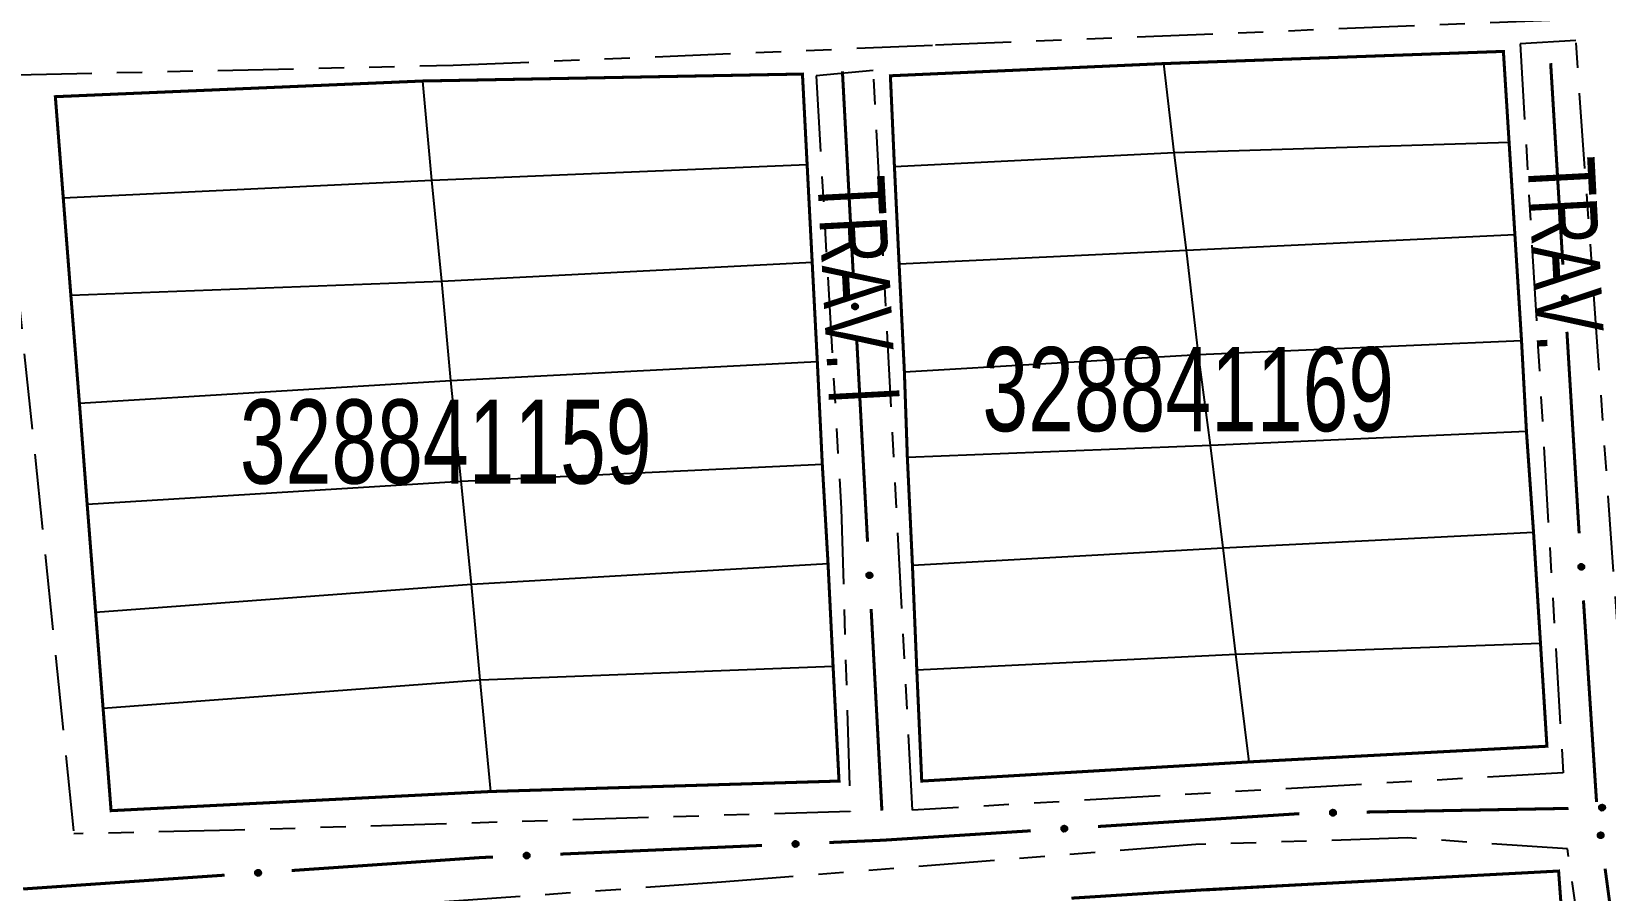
# Model space of a CAD drawing. Extents: x 203604 to 204690, y 4848469 to 4850418.
# Drawn here: x 203825.7 to 203919.3, y 4850185.8 to 4850236.8 of the extents above; entities that cross this region are included whole.
import ezdxf

# ---------------------------------------------------------------- set-up
doc = ezdxf.new("R2010")
doc.units = 0
doc.header["$LTSCALE"] = 1.5
doc.header["$MEASUREMENT"] = 0
doc.linetypes.add('TRACO_11', pattern=[8, 3, -1, 3, -1])
doc.linetypes.add('TRACO_25', pattern=[8, 3, -1, 1, -1, 1, -1])
for name, color, linetype in [('CD_MALHA_LOTES', 7, 'CONTINUOUS'), ('CD_TXT_QUADRA', 2, 'CONTINUOUS'), ('RU-QUADRA', 210, 'CONTINUOUS'), ('SV-EIXO-RUA-N-PAV', 6, 'CONTINUOUS'), ('SV-RUA-NAO-PAV', 7, 'CONTINUOUS'), ('SV-RUA-PAVIM', 7, 'CONTINUOUS'), ('SV-TXT-VIA-ATUAL', 250, 'CONTINUOUS')]:
    doc.layers.add(name, color=color, linetype=linetype)
doc.styles.add('ARIAL', font='ARIAL.SHX')

msp = doc.modelspace()

# ---------------------------------------------------------------- linework, layer by layer
at = {"layer": 'CD_MALHA_LOTES', "linetype": 'Continuous', "flags": 128}
for points in [[(203893.003983, 4850234.914541), (203913.190188, 4850235.639174)], [(203913.190188, 4850235.639174), (203913.528578, 4850230.238471)], [(203848.956647, 4850233.879351), (203871.523789, 4850234.293427)], [(203871.523789, 4850234.293427), (203871.802306, 4850228.908781)], [(203876.751499, 4850234.189908), (203893.003983, 4850234.914541)], [(203876.991088, 4850228.799165), (203876.751499, 4850234.189908)], [(203893.625097, 4850229.635072), (203893.003983, 4850234.914541)], [(203848.956647, 4850233.879351), (203827.114137, 4850232.94768)], [(203849.497247, 4850227.980967), (203848.956647, 4850233.879351)], [(203827.114137, 4850232.94768), (203827.583046, 4850226.939778)], [(203876.991088, 4850228.799165), (203893.625097, 4850229.635072)], [(203893.625097, 4850229.635072), (203913.528578, 4850230.238471)], [(203894.360406, 4850223.814013), (203893.625097, 4850229.635072)], [(203913.528578, 4850230.238471), (203913.87181, 4850224.760497)], [(203849.497247, 4850227.980967), (203871.802306, 4850228.908781)], [(203871.802306, 4850228.908781), (203872.102735, 4850223.100484)], [(203877.269094, 4850223.009855), (203876.991088, 4850228.799165)], [(203827.583046, 4850226.939778), (203849.497247, 4850227.980967)], [(203850.093664, 4850221.984399), (203849.497247, 4850227.980967)], [(203828.034641, 4850221.153721), (203827.583046, 4850226.939778)], [(203894.360406, 4850223.814013), (203913.87181, 4850224.760497)], [(203913.87181, 4850224.760497), (203914.266728, 4850218.45761)], [(203877.269094, 4850223.009855), (203894.360406, 4850223.814013)], [(203895.074363, 4850217.626867), (203894.360406, 4850223.814013)], [(203850.093664, 4850221.984399), (203872.102735, 4850223.100484)], [(203872.102735, 4850223.100484), (203872.407399, 4850217.210305)], [(203877.583682, 4850216.587255), (203877.269094, 4850223.009855)], [(203828.034641, 4850221.153721), (203850.093664, 4850221.984399)], [(203850.624265, 4850216.075164), (203850.093664, 4850221.984399)], [(203828.545334, 4850214.726925), (203828.034641, 4850221.153721)], [(203895.074363, 4850217.626867), (203914.266728, 4850218.45761)], [(203914.266728, 4850218.45761), (203914.558591, 4850213.07345)], [(203850.624265, 4850216.075164), (203872.407399, 4850217.210305)], [(203872.407399, 4850217.210305), (203872.702846, 4850211.107257)], [(203877.583682, 4850216.587255), (203895.074363, 4850217.626867)], [(203895.776101, 4850212.228432), (203895.074363, 4850217.626867)], [(203877.759343, 4850211.51343), (203877.583682, 4850216.587255)], [(203828.545334, 4850214.726925), (203850.624265, 4850216.075164)], [(203851.229744, 4850210.099252), (203850.624265, 4850216.075164)], [(203829.005209, 4850208.718318), (203828.545334, 4850214.726925)], [(203895.776101, 4850212.228432), (203914.558591, 4850213.07345)], [(203914.558591, 4850213.07345), (203914.980248, 4850207.069823)], [(203877.759343, 4850211.51343), (203895.776101, 4850212.228432)], [(203896.523629, 4850206.136258), (203895.776101, 4850212.228432)], [(203851.229744, 4850210.099252), (203872.702846, 4850211.107257)], [(203872.702846, 4850211.107257), (203873.044534, 4850205.202929)], [(203878.062043, 4850205.099503), (203877.759343, 4850211.51343)], [(203829.005209, 4850208.718318), (203851.229744, 4850210.099252)], [(203851.855179, 4850203.962359), (203851.229744, 4850210.099252)], [(203829.506241, 4850202.298847), (203829.005209, 4850208.718318)], [(203896.523629, 4850206.136258), (203914.980248, 4850207.069823)], [(203914.980248, 4850207.069823), (203915.394548, 4850200.457593)], [(203878.062043, 4850205.099503), (203896.523629, 4850206.136258)], [(203897.293025, 4850199.814419), (203896.523629, 4850206.136258)], [(203851.855179, 4850203.962359), (203873.044534, 4850205.202929)], [(203873.044534, 4850205.202929), (203873.344134, 4850199.100096)], [(203878.32056, 4850198.88605), (203878.062043, 4850205.099503)], [(203829.506241, 4850202.298847), (203851.855179, 4850203.962359)], [(203852.358831, 4850198.287271), (203851.855179, 4850203.962359)], [(203829.951059, 4850196.599621), (203829.506241, 4850202.298847)], [(203897.293025, 4850199.814419), (203915.394548, 4850200.457593)], [(203915.394548, 4850200.457593), (203915.778164, 4850194.335091)], [(203878.32056, 4850198.88605), (203897.293025, 4850199.814419)], [(203898.076414, 4850193.40342), (203897.293025, 4850199.814419)], [(203852.358831, 4850198.287271), (203873.344134, 4850199.100096)], [(203873.344134, 4850199.100096), (203873.697689, 4850192.264711)], [(203878.614841, 4850192.264711), (203878.32056, 4850198.88605)], [(203829.951059, 4850196.599621), (203852.358831, 4850198.287271)], [(203852.993888, 4850191.643597), (203852.358831, 4850198.287271)], [(203830.426745, 4850190.504888), (203829.951059, 4850196.599621)], [(203915.778164, 4850194.335091), (203898.076414, 4850193.40342)], [(203898.076414, 4850193.40342), (203878.614841, 4850192.264711)], [(203873.697689, 4850192.264711), (203852.993888, 4850191.643597)], [(203852.993888, 4850191.643597), (203830.426745, 4850190.504888)], [(203895.39251, 4850185.755868), (203916.471378, 4850186.915892)], [(203916.471378, 4850186.915892), (203916.967408, 4850180.095476)]]:
    msp.add_lwpolyline(points, dxfattribs=at)
at = {"layer": 'RU-QUADRA', "linetype": 'Continuous', "const_width": 0.18, "flags": 128}
for points in [[(203876.751499, 4850234.189908), (203893.003983, 4850234.914541), (203913.190188, 4850235.639174), (203913.528578, 4850230.238471), (203913.87181, 4850224.760497), (203914.266728, 4850218.45761), (203914.558591, 4850213.07345), (203914.980248, 4850207.069823), (203915.394548, 4850200.457593), (203915.778164, 4850194.335091), (203898.076414, 4850193.40342), (203878.614841, 4850192.264711), (203878.32056, 4850198.88605), (203878.062043, 4850205.099503), (203877.759343, 4850211.51343), (203877.583682, 4850216.587255), (203877.269094, 4850223.009855), (203876.991088, 4850228.799165)], [(203871.523789, 4850234.293427), (203848.956647, 4850233.879351), (203827.114137, 4850232.94768), (203827.583046, 4850226.939778), (203828.034641, 4850221.153721), (203828.545334, 4850214.726925), (203829.005209, 4850208.718318), (203829.506241, 4850202.298847), (203829.951059, 4850196.599621), (203830.426745, 4850190.504888), (203852.993888, 4850191.643597), (203873.697689, 4850192.264711), (203873.344134, 4850199.100096), (203873.044534, 4850205.202929), (203872.702846, 4850211.107257), (203872.407399, 4850217.210305), (203872.102735, 4850223.100484), (203871.802306, 4850228.908781)]]:
    msp.add_lwpolyline(points, close=True, dxfattribs=at)
msp.add_lwpolyline([(203916.967408, 4850180.095476), (203916.471378, 4850186.915892), (203895.390091, 4850185.799824), (203887.515611, 4850185.303794)], dxfattribs=at)
at = {"layer": 'SV-EIXO-RUA-N-PAV', "const_width": 0.18}
for points in [[(203916, 4850234.94), (203916.725045, 4850222.961924)], [(203873.9, 4850234.45), (203874.539789, 4850222.467068)], [(203874.753052, 4850218.472757), (203875.392841, 4850206.489824)], [(203916.966726, 4850218.969232), (203917.691771, 4850206.991155)], [(203875.606104, 4850202.495513), (203876.245893, 4850190.512581)], [(203917.949585, 4850202.999475), (203918.726974, 4850191.024682)], [(203889.087817, 4850189.562832), (203901.063497, 4850190.32643)], [(203905.061861, 4850190.422721), (203917.059903, 4850190.639473)], [(203876.34, 4850188.75), (203885.095923, 4850189.308299)], [(203857.131534, 4850187.922188), (203869.120406, 4850188.438864)], [(203873.116696, 4850188.61109), (203876.113914, 4850188.740259)], [(203876.113914, 4850188.740259), (203876.34, 4850188.75)], [(203841.162431, 4850186.945807), (203852.136603, 4850187.699174)], [(203852.136603, 4850187.699174), (203852.44, 4850187.72)], [(203852.44, 4850187.72), (203853.135243, 4850187.749962)], [(203825.2, 4850185.85), (203837.171823, 4850186.671855)], [(203919.23623, 4850187.058009), (203920.837174, 4850175.165281)]]:
    msp.add_lwpolyline(points, dxfattribs=at)
at = {"layer": 'SV-EIXO-RUA-N-PAV'}
for points in [[(203916.947084, 4850221.115647), (203916.984149, 4850221.083738), (203917.00948, 4850221.048735), (203917.022205, 4850221.013459), (203917.025321, 4850220.979355), (203917.02458, 4850220.944106), (203917.015991, 4850220.908732), (203916.997763, 4850220.871583), (203916.966015, 4850220.834176), (203916.928452, 4850220.810584), (203916.894535, 4850220.796258), (203916.859161, 4850220.790961), (203916.82493, 4850220.792255), (203916.788481, 4850220.802392), (203916.751014, 4850220.821232), (203916.714173, 4850220.854066), (203916.689574, 4850220.888553), (203916.678162, 4850220.922997), (203916.673062, 4850220.958593), (203916.674251, 4850220.994571), (203916.682881, 4850221.029246), (203916.701919, 4850221.066935), (203916.734808, 4850221.102868), (203916.768924, 4850221.127795), (203916.803198, 4850221.139687), (203916.838357, 4850221.143919), (203916.87372, 4850221.143605), (203916.909638, 4850221.136452), (203916.947084, 4850221.115647)], [(203874.748684, 4850220.619257), (203874.785522, 4850220.587086), (203874.810603, 4850220.551903), (203874.823076, 4850220.516538), (203874.82595, 4850220.482412), (203874.824957, 4850220.447169), (203874.816118, 4850220.411858), (203874.797625, 4850220.374839), (203874.765612, 4850220.337659), (203874.727882, 4850220.314335), (203874.693864, 4850220.300251), (203874.658453, 4850220.295206), (203874.624232, 4850220.296743), (203874.587856, 4850220.307139), (203874.550524, 4850220.326246), (203874.513918, 4850220.359341), (203874.489565, 4850220.394002), (203874.478399, 4850220.428526), (203874.473552, 4850220.464158), (203874.474996, 4850220.500126), (203874.483874, 4850220.534739), (203874.503179, 4850220.572291), (203874.536323, 4850220.607989), (203874.570615, 4850220.632673), (203874.604973, 4850220.644321), (203874.640161, 4850220.648303), (203874.675521, 4850220.647737), (203874.711387, 4850220.640329), (203874.748684, 4850220.619257)], [(203917.920561, 4850205.145784), (203917.957766, 4850205.114038), (203917.98325, 4850205.079145), (203917.996128, 4850205.043926), (203917.999394, 4850205.009835), (203917.998806, 4850204.974583), (203917.990372, 4850204.939173), (203917.972306, 4850204.901944), (203917.940722, 4850204.864399), (203917.903262, 4850204.840642), (203917.869409, 4850204.826169), (203917.834058, 4850204.820717), (203917.799822, 4850204.821862), (203917.763329, 4850204.831839), (203917.72578, 4850204.850515), (203917.688796, 4850204.883188), (203917.664047, 4850204.917567), (203917.652484, 4850204.95196), (203917.647229, 4850204.987535), (203917.64826, 4850205.023517), (203917.656739, 4850205.058229), (203917.675612, 4850205.096001), (203917.708343, 4850205.132077), (203917.74235, 4850205.157153), (203917.776572, 4850205.169195), (203917.811712, 4850205.173581), (203917.847076, 4850205.173422), (203917.883025, 4850205.166426), (203917.920561, 4850205.145784)], [(203875.601736, 4850204.642014), (203875.638574, 4850204.609842), (203875.663655, 4850204.57466), (203875.676128, 4850204.539294), (203875.679002, 4850204.505169), (203875.678009, 4850204.469926), (203875.669169, 4850204.434614), (203875.650677, 4850204.397596), (203875.618664, 4850204.360416), (203875.580934, 4850204.337091), (203875.546916, 4850204.323008), (203875.511505, 4850204.317962), (203875.477284, 4850204.3195), (203875.440908, 4850204.329896), (203875.403576, 4850204.349002), (203875.36697, 4850204.382098), (203875.342617, 4850204.416759), (203875.33145, 4850204.451282), (203875.326604, 4850204.486915), (203875.328048, 4850204.522883), (203875.336925, 4850204.557495), (203875.356231, 4850204.595048), (203875.389375, 4850204.630746), (203875.423667, 4850204.655429), (203875.458025, 4850204.667078), (203875.493213, 4850204.671059), (203875.528573, 4850204.670494), (203875.564439, 4850204.663086), (203875.601736, 4850204.642014)], [(203902.916542, 4850190.494063), (203902.949993, 4850190.529743), (203902.986039, 4850190.553568), (203903.021822, 4850190.564786), (203903.056027, 4850190.566455), (203903.091213, 4850190.56422), (203903.126191, 4850190.55414), (203903.162534, 4850190.534353), (203903.198562, 4850190.501048), (203903.220541, 4850190.462519), (203903.233417, 4850190.428026), (203903.23721, 4850190.392459), (203903.234466, 4850190.358314), (203903.222794, 4850190.322327), (203903.202382, 4850190.285692), (203903.168016, 4850190.250276), (203903.132518, 4850190.227161), (203903.097622, 4850190.217219), (203903.061841, 4850190.213632), (203903.025946, 4850190.216344), (203902.991668, 4850190.226437), (203902.95482, 4850190.247054), (203902.920313, 4850190.281437), (203902.896855, 4850190.316579), (203902.886425, 4850190.351326), (203902.883687, 4850190.386632), (203902.8855, 4850190.421951), (203902.894168, 4850190.457533), (203902.916542, 4850190.494063)], [(203918.910734, 4850190.787561), (203918.943183, 4850190.824155), (203918.978555, 4850190.84897), (203919.014013, 4850190.861176), (203919.048159, 4850190.863792), (203919.083394, 4850190.862533), (203919.118637, 4850190.853427), (203919.155515, 4850190.834655), (203919.192452, 4850190.802362), (203919.215491, 4850190.764457), (203919.229318, 4850190.730334), (203919.234096, 4850190.694886), (203919.2323, 4850190.660678), (203919.22163, 4850190.624381), (203919.202242, 4850190.587195), (203919.168871, 4850190.550839), (203919.134027, 4850190.526749), (203919.09942, 4850190.515843), (203919.063752, 4850190.511266), (203919.027796, 4850190.512982), (203918.993251, 4850190.52212), (203918.955845, 4850190.541708), (203918.920399, 4850190.575121), (203918.895975, 4850190.609599), (203918.884586, 4850190.644044), (203918.880871, 4850190.679261), (203918.881703, 4850190.714616), (203918.889382, 4850190.750425), (203918.910734, 4850190.787561)], [(203886.941476, 4850189.53628), (203886.973265, 4850189.573448), (203887.008187, 4850189.598892), (203887.043421, 4850189.61173), (203887.077515, 4850189.614956), (203887.112766, 4850189.614328), (203887.148167, 4850189.605853), (203887.185375, 4850189.587744), (203887.222884, 4850189.556117), (203887.246597, 4850189.51863), (203887.261032, 4850189.48476), (203887.266443, 4850189.449403), (203887.265259, 4850189.415168), (203887.25524, 4850189.378686), (203887.23652, 4850189.341159), (203887.203805, 4850189.304213), (203887.169397, 4850189.279503), (203887.134991, 4850189.26798), (203887.09941, 4850189.262766), (203887.063429, 4850189.263838), (203887.028727, 4850189.272357), (203886.990977, 4850189.291273), (203886.954938, 4850189.324047), (203886.929902, 4850189.358082), (203886.917899, 4850189.392318), (203886.913554, 4850189.427463), (203886.913754, 4850189.462827), (203886.920791, 4850189.498768), (203886.941476, 4850189.53628)], [(203919.059333, 4850189.197213), (203919.098638, 4850189.168106), (203919.126466, 4850189.135053), (203919.141742, 4850189.100805), (203919.147349, 4850189.067021), (203919.149193, 4850189.031812), (203919.14322, 4850188.995904), (203919.127763, 4850188.957519), (203919.098842, 4850188.917886), (203919.063109, 4850188.891604), (203919.030334, 4850188.874832), (203918.995442, 4850188.866956), (203918.961209, 4850188.865738), (203918.924115, 4850188.873176), (203918.885368, 4850188.88922), (203918.84622, 4850188.919266), (203918.81916, 4850188.951857), (203918.805254, 4850188.985372), (203918.797559, 4850189.020499), (203918.796107, 4850189.056467), (203918.802174, 4850189.091681), (203918.818398, 4850189.130664), (203918.848565, 4850189.168911), (203918.880763, 4850189.196271), (203918.914073, 4850189.210643), (203918.948827, 4850189.21744), (203918.984118, 4850189.219719), (203919.020464, 4850189.215218), (203919.059333, 4850189.197213)], [(203870.970264, 4850188.628769), (203871.002812, 4850188.665274), (203871.038251, 4850188.689993), (203871.073742, 4850188.702103), (203871.107895, 4850188.704625), (203871.143126, 4850188.703271), (203871.178345, 4850188.694069), (203871.215172, 4850188.675197), (203871.252021, 4850188.642804), (203871.274957, 4850188.604836), (203871.28869, 4850188.570676), (203871.293372, 4850188.535214), (203871.291483, 4850188.501011), (203871.280714, 4850188.464744), (203871.261225, 4850188.42761), (203871.227755, 4850188.391346), (203871.192846, 4850188.36735), (203871.158209, 4850188.356539), (203871.122529, 4850188.352058), (203871.086578, 4850188.353872), (203871.052058, 4850188.363105), (203871.014706, 4850188.382795), (203870.97935, 4850188.416303), (203870.95502, 4850188.450848), (203870.943726, 4850188.485323), (203870.940105, 4850188.52055), (203870.941034, 4850188.555903), (203870.94881, 4850188.591691), (203870.970264, 4850188.628769)], [(203854.985102, 4850187.939867), (203855.01765, 4850187.976373), (203855.053089, 4850188.001091), (203855.08858, 4850188.013201), (203855.122733, 4850188.015724), (203855.157964, 4850188.014369), (203855.193183, 4850188.005167), (203855.23001, 4850187.986295), (203855.266859, 4850187.953902), (203855.289795, 4850187.915934), (203855.303528, 4850187.881774), (203855.308209, 4850187.846312), (203855.30632, 4850187.812109), (203855.295552, 4850187.775842), (203855.276063, 4850187.738708), (203855.242593, 4850187.702444), (203855.207684, 4850187.678448), (203855.173047, 4850187.667637), (203855.137367, 4850187.663157), (203855.101416, 4850187.66497), (203855.066896, 4850187.674203), (203855.029544, 4850187.693893), (203854.994188, 4850187.727401), (203854.969858, 4850187.761946), (203854.958563, 4850187.796422), (203854.954943, 4850187.831648), (203854.955872, 4850187.867001), (203854.963648, 4850187.902789), (203854.985102, 4850187.939867)], [(203839.016245, 4850186.908812), (203839.047853, 4850186.946135), (203839.08265, 4850186.971748), (203839.117822, 4850186.984758), (203839.1519, 4850186.988149), (203839.187154, 4850186.987693), (203839.222596, 4850186.979391), (203839.259891, 4850186.961463), (203839.297553, 4850186.930018), (203839.321449, 4850186.892647), (203839.336048, 4850186.858848), (203839.341631, 4850186.823517), (203839.340613, 4850186.789277), (203839.330772, 4850186.752747), (203839.312235, 4850186.715129), (203839.2797, 4850186.678024), (203839.245413, 4850186.653147), (203839.211063, 4850186.641457), (203839.175508, 4850186.63607), (203839.139522, 4850186.636967), (203839.104779, 4850186.645317), (203839.066937, 4850186.664049), (203839.03074, 4850186.696647), (203839.005538, 4850186.730561), (203838.993369, 4850186.764737), (203838.988852, 4850186.799861), (203838.98888, 4850186.835225), (203838.995743, 4850186.8712), (203839.016245, 4850186.908812)]]:
    msp.add_lwpolyline(points, close=True, dxfattribs=at)
for points in [[(203916.674251, 4850220.994571), (203916.689574, 4850220.888553)], [(203916.679462, 4850221.007615), (203916.700998, 4850220.877684)], [(203916.682881, 4850221.029246), (203916.714173, 4850220.854066)], [(203916.695108, 4850221.042737), (203916.731661, 4850220.845365)], [(203916.701919, 4850221.066935), (203916.751014, 4850220.821232)], [(203916.720122, 4850221.081161), (203916.769053, 4850220.81482)], [(203916.734808, 4850221.102868), (203916.788481, 4850220.802392)], [(203916.750997, 4850221.113104), (203916.805372, 4850220.801981)], [(203916.768924, 4850221.127795), (203916.82493, 4850220.792255)], [(203916.785503, 4850221.13023), (203916.841362, 4850220.79459)], [(203916.803198, 4850221.139687), (203916.859161, 4850220.790961)], [(203916.820504, 4850221.139184), (203916.874133, 4850220.795207)], [(203916.838357, 4850221.143919), (203916.894535, 4850220.796258)], [(203916.857361, 4850221.140048), (203916.912973, 4850220.808494)], [(203916.87372, 4850221.143605), (203916.928452, 4850220.810584)], [(203916.891824, 4850221.135299), (203916.947396, 4850220.826982)], [(203916.909638, 4850221.136452), (203916.966015, 4850220.834176)], [(203916.926617, 4850221.125102), (203916.979798, 4850220.856284)], [(203916.947084, 4850221.115647), (203916.997763, 4850220.871583)], [(203916.966567, 4850221.097446), (203917.00601, 4850220.897514)], [(203916.984149, 4850221.083738), (203917.015991, 4850220.908732)], [(203916.998675, 4850221.063847), (203917.018766, 4850220.935196)], [(203917.00948, 4850221.048735), (203917.02458, 4850220.944106)], [(203874.474996, 4850220.500126), (203874.489565, 4850220.394002)], [(203874.480301, 4850220.513132), (203874.500911, 4850220.383052)], [(203874.483874, 4850220.534739), (203874.513918, 4850220.359341)], [(203874.496196, 4850220.548143), (203874.531344, 4850220.350515)], [(203874.503179, 4850220.572291), (203874.550524, 4850220.326246)], [(203874.521483, 4850220.586387), (203874.568517, 4850220.319705)], [(203874.536323, 4850220.607989), (203874.587856, 4850220.307139)], [(203874.552585, 4850220.61811), (203874.604744, 4850220.306608)], [(203874.570615, 4850220.632673), (203874.624232, 4850220.296743)], [(203874.587211, 4850220.63499), (203874.640681, 4850220.298961)], [(203874.604973, 4850220.644321), (203874.658453, 4850220.295206)], [(203874.622275, 4850220.643695), (203874.673455, 4850220.299345)], [(203874.640161, 4850220.648303), (203874.693864, 4850220.300251)], [(203874.659137, 4850220.644296), (203874.712388, 4850220.312355)], [(203874.675521, 4850220.647737), (203874.727882, 4850220.314335)], [(203874.693566, 4850220.639302), (203874.746942, 4850220.330598)], [(203874.711387, 4850220.640329), (203874.765612, 4850220.337659)], [(203874.728285, 4850220.628858), (203874.779552, 4850220.359668)], [(203874.748684, 4850220.619257), (203874.797625, 4850220.374839)], [(203874.768038, 4850220.600918), (203874.806056, 4850220.400711)], [(203874.785522, 4850220.587086), (203874.816118, 4850220.411858)], [(203874.799906, 4850220.567091), (203874.81908, 4850220.438301)], [(203874.810603, 4850220.551903), (203874.824957, 4850220.447169)], [(203917.656739, 4850205.058229), (203917.688796, 4850204.883188)], [(203917.668906, 4850205.071774), (203917.706322, 4850204.874563)], [(203917.675612, 4850205.096001), (203917.72578, 4850204.850515)], [(203917.693753, 4850205.110307), (203917.743847, 4850204.844182)], [(203917.708343, 4850205.132077), (203917.763329, 4850204.831839)], [(203917.724488, 4850205.142385), (203917.780222, 4850204.831502)], [(203917.74235, 4850205.157153), (203917.799822, 4850204.821862)], [(203917.758918, 4850205.159661), (203917.816244, 4850204.824269)], [(203917.776572, 4850205.169195), (203917.834058, 4850204.820717)], [(203917.793879, 4850205.168768), (203917.849012, 4850204.825029)], [(203917.811712, 4850205.173581), (203917.869409, 4850204.826169)], [(203917.830733, 4850205.169793), (203917.887793, 4850204.838485)], [(203917.847076, 4850205.173422), (203917.903262, 4850204.840642)], [(203917.865216, 4850205.165194), (203917.922135, 4850204.857124)], [(203917.883025, 4850205.166426), (203917.940722, 4850204.864399)], [(203917.900053, 4850205.155149), (203917.954409, 4850204.886567)], [(203917.920561, 4850205.145784), (203917.972306, 4850204.901944)], [(203917.940124, 4850205.127668), (203917.98044, 4850204.927911)], [(203917.957766, 4850205.114038), (203917.990372, 4850204.939173)], [(203917.972379, 4850205.09421), (203917.993031, 4850204.965648)], [(203917.98325, 4850205.079145), (203917.998806, 4850204.974583)], [(203875.328048, 4850204.522883), (203875.342617, 4850204.416759)], [(203875.333353, 4850204.535889), (203875.353963, 4850204.405809)], [(203875.336925, 4850204.557495), (203875.36697, 4850204.382098)], [(203875.349248, 4850204.570899), (203875.384396, 4850204.373272)], [(203875.356231, 4850204.595048), (203875.403576, 4850204.349002)], [(203875.374535, 4850204.609144), (203875.421569, 4850204.342462)], [(203875.389375, 4850204.630746), (203875.440908, 4850204.329896)], [(203875.405636, 4850204.640867), (203875.457796, 4850204.329365)], [(203875.423667, 4850204.655429), (203875.477284, 4850204.3195)], [(203875.440263, 4850204.657747), (203875.493733, 4850204.321718)], [(203875.458025, 4850204.667078), (203875.511505, 4850204.317962)], [(203875.475327, 4850204.666451), (203875.526507, 4850204.322102)], [(203875.493213, 4850204.671059), (203875.546916, 4850204.323008)], [(203875.512189, 4850204.667053), (203875.56544, 4850204.335112)], [(203875.528573, 4850204.670494), (203875.580934, 4850204.337091)], [(203875.546617, 4850204.662059), (203875.599994, 4850204.353355)], [(203875.564439, 4850204.663086), (203875.618664, 4850204.360416)], [(203875.581337, 4850204.651614), (203875.632604, 4850204.382425)], [(203875.601736, 4850204.642014), (203875.650677, 4850204.397596)], [(203875.62109, 4850204.623675), (203875.659108, 4850204.423468)], [(203875.638574, 4850204.609842), (203875.669169, 4850204.434614)], [(203875.652958, 4850204.589848), (203875.672132, 4850204.461057)], [(203875.663655, 4850204.57466), (203875.678009, 4850204.469926)], [(203917.64826, 4850205.023517), (203917.664047, 4850204.917567)], [(203917.653415, 4850205.036583), (203917.675517, 4850204.906748)], [(203902.883687, 4850190.386632), (203903.233417, 4850190.428026)], [(203902.8855, 4850190.421951), (203903.220541, 4850190.462519)], [(203902.886425, 4850190.351326), (203903.23721, 4850190.392459)], [(203902.887662, 4850190.368595), (203903.233602, 4850190.407598)], [(203902.88836, 4850190.405455), (203903.221973, 4850190.446966)], [(203902.894168, 4850190.457533), (203903.198562, 4850190.501048)], [(203902.894566, 4850190.439686), (203903.204961, 4850190.482142)], [(203902.895124, 4850190.333246), (203903.232829, 4850190.37483)], [(203902.896855, 4850190.316579), (203903.234466, 4850190.358314)], [(203902.906228, 4850190.474015), (203903.177058, 4850190.515756)], [(203902.910772, 4850190.298045), (203903.22392, 4850190.339186)], [(203902.916542, 4850190.494063), (203903.162534, 4850190.534353)], [(203902.920313, 4850190.281437), (203903.222794, 4850190.322327)], [(203902.935553, 4850190.512758), (203903.136976, 4850190.543692)], [(203902.941378, 4850190.265844), (203903.209554, 4850190.303443)], [(203902.949993, 4850190.529743), (203903.126191, 4850190.55414)], [(203902.95482, 4850190.247054), (203903.202382, 4850190.285692)], [(203902.970482, 4850190.543413), (203903.099869, 4850190.558034)], [(203902.978707, 4850190.239224), (203903.177451, 4850190.26738)], [(203902.986039, 4850190.553568), (203903.091213, 4850190.56422)], [(203902.991668, 4850190.226437), (203903.168016, 4850190.250276)], [(203903.013135, 4850190.222104), (203903.143861, 4850190.238113)], [(203903.025946, 4850190.216344), (203903.132518, 4850190.227161)], [(203918.880871, 4850190.679261), (203919.229318, 4850190.730334)], [(203918.881703, 4850190.714616), (203919.215491, 4850190.764457)], [(203918.884586, 4850190.644044), (203919.234096, 4850190.694886)], [(203918.88502, 4850190.698206), (203919.217354, 4850190.748949)], [(203918.885343, 4850190.66134), (203919.23007, 4850190.709919)], [(203918.889382, 4850190.750425), (203919.192452, 4850190.802362)], [(203918.890274, 4850190.732596), (203919.199373, 4850190.78364)], [(203918.893783, 4850190.626212), (203919.230206, 4850190.677143)], [(203918.895975, 4850190.609599), (203919.2323, 4850190.660678)], [(203918.90098, 4850190.767235), (203919.170549, 4850190.816468)], [(203918.910401, 4850190.591459), (203919.222288, 4850190.641265)], [(203918.910734, 4850190.787561), (203919.155515, 4850190.834655)], [(203918.920399, 4850190.575121), (203919.22163, 4850190.624381)], [(203918.92922, 4850190.806776), (203919.129708, 4850190.843282)], [(203918.941888, 4850190.560119), (203919.208918, 4850190.605137)], [(203918.943183, 4850190.824155), (203919.118637, 4850190.853427)], [(203918.955845, 4850190.541708), (203919.202242, 4850190.587195)], [(203918.963286, 4850190.838388), (203919.092217, 4850190.856589)], [(203918.978555, 4850190.84897), (203919.083394, 4850190.862533)], [(203918.979941, 4850190.534543), (203919.177828, 4850190.568198)], [(203918.993251, 4850190.52212), (203919.168871, 4850190.550839)], [(203919.01483, 4850190.518385), (203919.145062, 4850190.538012)], [(203919.027796, 4850190.512982), (203919.134027, 4850190.526749)], [(203886.913554, 4850189.427463), (203887.261032, 4850189.48476)], [(203886.913754, 4850189.462827), (203887.246597, 4850189.51863)], [(203886.917364, 4850189.446479), (203887.248737, 4850189.503158)], [(203886.917899, 4850189.392318), (203887.266443, 4850189.449403)], [(203886.918346, 4850189.409625), (203887.262149, 4850189.464362)], [(203886.920791, 4850189.498768), (203887.222884, 4850189.556117)], [(203886.922002, 4850189.480957), (203887.230138, 4850189.537522)], [(203886.927413, 4850189.374653), (203887.262871, 4850189.431593)], [(203886.929902, 4850189.358082), (203887.265259, 4850189.415168)], [(203886.932087, 4850189.515783), (203887.200732, 4850189.569829)], [(203886.941476, 4850189.53628), (203887.185375, 4850189.587744)], [(203886.944649, 4850189.340203), (203887.255596, 4850189.395579)], [(203886.954938, 4850189.324047), (203887.25524, 4850189.378686)], [(203886.959614, 4850189.555822), (203887.159418, 4850189.595908)], [(203886.973265, 4850189.573448), (203887.148167, 4850189.605853)], [(203886.976692, 4850189.309431), (203887.242874, 4850189.359218)], [(203886.990977, 4850189.291273), (203887.23652, 4850189.341159)], [(203886.99311, 4850189.588038), (203887.121695, 4850189.608543)], [(203887.008187, 4850189.598892), (203887.112766, 4850189.614328)], [(203887.015196, 4850189.28454), (203887.21245, 4850189.321729)], [(203887.028727, 4850189.272357), (203887.203805, 4850189.304213)], [(203887.050369, 4850189.269008), (203887.180229, 4850189.290961)], [(203887.063429, 4850189.263838), (203887.169397, 4850189.279503)], [(203918.83551, 4850189.146186), (203918.903828, 4850188.884147)], [(203918.848565, 4850189.168911), (203918.924115, 4850188.873176)], [(203918.863961, 4850189.180306), (203918.940991, 4850188.874005)], [(203918.880763, 4850189.196271), (203918.961209, 4850188.865738)], [(203918.897119, 4850189.199915), (203918.977426, 4850188.869271)], [(203918.914073, 4850189.210643), (203918.995442, 4850188.866956)], [(203918.931369, 4850189.21141), (203919.010064, 4850188.872288)], [(203918.948827, 4850189.21744), (203919.030334, 4850188.874832)], [(203918.968064, 4850189.214972), (203919.047825, 4850188.888386)], [(203918.984118, 4850189.219719), (203919.063109, 4850188.891604)], [(203919.002782, 4850189.212762), (203919.080801, 4850188.909347)], [(203919.020464, 4850189.215218), (203919.098842, 4850188.917886)], [(203919.038228, 4850189.205142), (203919.110968, 4850188.940945)], [(203919.059333, 4850189.197213), (203919.127763, 4850188.957519)], [(203919.080098, 4850189.180488), (203919.134087, 4850188.983985)], [(203919.098638, 4850189.168106), (203919.14322, 4850188.995904)], [(203919.114583, 4850189.149333), (203919.144048, 4850189.0225)], [(203919.126466, 4850189.135053), (203919.149193, 4850189.031812)], [(203870.940105, 4850188.52055), (203871.28869, 4850188.570676)], [(203870.941034, 4850188.555903), (203871.274957, 4850188.604836)], [(203870.943726, 4850188.485323), (203871.293372, 4850188.535214)], [(203870.944307, 4850188.539484), (203871.276777, 4850188.589323)], [(203870.94453, 4850188.502618), (203871.289387, 4850188.550259)], [(203870.94881, 4850188.591691), (203871.252021, 4850188.642804)], [(203870.949654, 4850188.573859), (203871.25889, 4850188.624063)], [(203870.952873, 4850188.467467), (203871.289434, 4850188.517482)], [(203870.95502, 4850188.450848), (203871.291483, 4850188.501011)], [(203870.960455, 4850188.60847), (203871.230156, 4850188.656969)], [(203870.969397, 4850188.432668), (203871.281418, 4850188.481626)], [(203870.970264, 4850188.628769), (203871.215172, 4850188.675197)], [(203870.97935, 4850188.416303), (203871.280714, 4850188.464744)], [(203870.988801, 4850188.647933), (203871.189388, 4850188.683894)], [(203871.000798, 4850188.401243), (203871.26795, 4850188.445535)], [(203871.002812, 4850188.665274), (203871.178345, 4850188.694069)], [(203871.014706, 4850188.382795), (203871.261225, 4850188.42761)], [(203871.022953, 4850188.679453), (203871.151934, 4850188.697303)], [(203871.038251, 4850188.689993), (203871.143126, 4850188.703271)], [(203871.038781, 4850188.375564), (203871.236759, 4850188.40868)], [(203871.052058, 4850188.363105), (203871.227755, 4850188.391346)], [(203871.073627, 4850188.35931), (203871.203912, 4850188.378583)], [(203871.086578, 4850188.353872), (203871.192846, 4850188.36735)], [(203918.796107, 4850189.056467), (203918.81916, 4850188.951857)], [(203918.800349, 4850189.069858), (203918.831349, 4850188.941855)], [(203918.802174, 4850189.091681), (203918.84622, 4850188.919266)], [(203918.813378, 4850189.106032), (203918.864299, 4850188.91187)], [(203918.818398, 4850189.130664), (203918.885368, 4850188.88922)], [(203854.954943, 4850187.831648), (203855.303528, 4850187.881774)], [(203854.955872, 4850187.867001), (203855.289795, 4850187.915934)], [(203854.958563, 4850187.796422), (203855.308209, 4850187.846312)], [(203854.959144, 4850187.850582), (203855.291615, 4850187.900421)], [(203854.959367, 4850187.813716), (203855.304225, 4850187.861357)], [(203854.963648, 4850187.902789), (203855.266859, 4850187.953902)], [(203854.964492, 4850187.884958), (203855.273728, 4850187.935161)], [(203854.967711, 4850187.778565), (203855.304271, 4850187.82858)], [(203854.969858, 4850187.761946), (203855.30632, 4850187.812109)], [(203854.975292, 4850187.919568), (203855.244994, 4850187.968067)], [(203854.984234, 4850187.743766), (203855.296256, 4850187.792724)], [(203854.985102, 4850187.939867), (203855.23001, 4850187.986295)], [(203854.994188, 4850187.727401), (203855.295552, 4850187.775842)], [(203855.003639, 4850187.959031), (203855.204226, 4850187.994992)], [(203855.015636, 4850187.712341), (203855.282788, 4850187.756633)], [(203855.01765, 4850187.976373), (203855.193183, 4850188.005167)], [(203855.029544, 4850187.693893), (203855.276063, 4850187.738708)], [(203855.037791, 4850187.990551), (203855.166772, 4850188.008401)], [(203855.053089, 4850188.001091), (203855.157964, 4850188.014369)], [(203855.053619, 4850187.686662), (203855.251597, 4850187.719778)], [(203855.066896, 4850187.674203), (203855.242593, 4850187.702444)], [(203855.088464, 4850187.670408), (203855.218749, 4850187.689681)], [(203855.101416, 4850187.66497), (203855.207684, 4850187.678448)], [(203838.988852, 4850186.799861), (203839.336048, 4850186.858848)], [(203838.98888, 4850186.835225), (203839.321449, 4850186.892647)], [(203838.99257, 4850186.818895), (203839.323663, 4850186.877186)], [(203838.993369, 4850186.764737), (203839.341631, 4850186.823517)], [(203838.993732, 4850186.782046), (203839.337264, 4850186.838455)], [(203838.995743, 4850186.8712), (203839.297553, 4850186.930018)], [(203838.99704, 4850186.853396), (203839.304898, 4850186.911459)], [(203839.002968, 4850186.747119), (203839.338145, 4850186.80569)], [(203839.005538, 4850186.730561), (203839.340613, 4850186.789277)], [(203839.006956, 4850186.88827), (203839.275335, 4850186.943622)], [(203839.016245, 4850186.908812), (203839.259891, 4850186.961463)], [(203839.020373, 4850186.712753), (203839.331046, 4850186.769642)], [(203839.03074, 4850186.696647), (203839.330772, 4850186.752747)], [(203839.034288, 4850186.928443), (203839.233894, 4850186.9695)], [(203839.047853, 4850186.946135), (203839.222596, 4850186.979391)], [(203839.052564, 4850186.682137), (203839.318501, 4850186.733219)], [(203839.066937, 4850186.664049), (203839.312235, 4850186.715129)], [(203839.067626, 4850186.960821), (203839.196111, 4850186.981951)], [(203839.08265, 4850186.971748), (203839.187154, 4850186.987693)], [(203839.091189, 4850186.657434), (203839.288259, 4850186.695582)], [(203839.104779, 4850186.645317), (203839.2797, 4850186.678024)], [(203839.126437, 4850186.642073), (203839.256189, 4850186.664658)], [(203839.139522, 4850186.636967), (203839.245413, 4850186.653147)]]:
    msp.add_lwpolyline(points, dxfattribs=at)
at = {"layer": 'SV-RUA-NAO-PAV', "linetype": 'TRACO_25'}
for points in [[(203823.81, 4850232.24, 6.01), (203824.78, 4850234.25, 6.01), (203850.77, 4850234.82, 5.59), (203879.43, 4850236.02, 5.58), (203912.96, 4850237.38, 5.58), (203947.48, 4850238.79, 6.3), (203979.45, 4850241.26, 7.12), (204008.33, 4850243.63, 7.8), (204027.31, 4850243.72, 8.18), (204048.87, 4850245.13, 7.97), (204056.17, 4850246.9, 7.66), (204085.85, 4850249.23, 8.92), (204105.65, 4850249.81, 9.08), (204106.98, 4850250.02, 9.1), (204107.08, 4850263.92, 9.1)], [(203920.59, 4850192.76, 8.36), (203917.5, 4850236.28, 8.35), (203914.18, 4850236.09, 8.34), (203916.74, 4850192.75, 8.31), (203878.06, 4850190.54, 8.12), (203875.73, 4850234.51, 8.31), (203872.34, 4850234.19, 8.31), (203873.82, 4850208.47, 7.44), (203874.36, 4850190.46, 7.44), (203837.77, 4850189.34, 7.34), (203828.21, 4850189.13, 7.33)], [(203922.94, 4850146.19, 7.78), (203917, 4850188.23, 8.82), (203907.49, 4850188.88, 8.66), (203894.9, 4850188.49, 8.62), (203866.71, 4850186.25, 7.65), (203845.65, 4850184.75, 7.6), (203829.01, 4850183.6, 7.6)]]:
    msp.add_polyline3d(points, dxfattribs=at)
at = {"layer": 'SV-RUA-PAVIM', "linetype": 'TRACO_11'}
msp.add_polyline3d([(203823.81, 4850232.24, 6.4), (203824.04, 4850229.6, 6.4), (203828.21, 4850189.13, 7.39)], dxfattribs=at)

# ---------------------------------------------------------------- texts
at = {"layer": 'CD_TXT_QUADRA', "style": 'ARIAL', "width": 0.7}
for s, p in [('328841169', (203882.22043, 4850213.061653)), ('328841159', (203838.084538, 4850209.946178))]:
    msp.add_text(s, height=5, dxfattribs=at).set_placement(p)
at = {"layer": 'SV-TXT-VIA-ATUAL', "style": 'ARIAL', "width": 0.7}
for s, p in [('TRAV.', (203914.608561, 4850229.235456)), ('TRAV. l', (203872.400227, 4850228.118833))]:
    msp.add_text(s, height=4, rotation=273, dxfattribs=at).set_placement(p)

doc.saveas('drawing.dxf')
